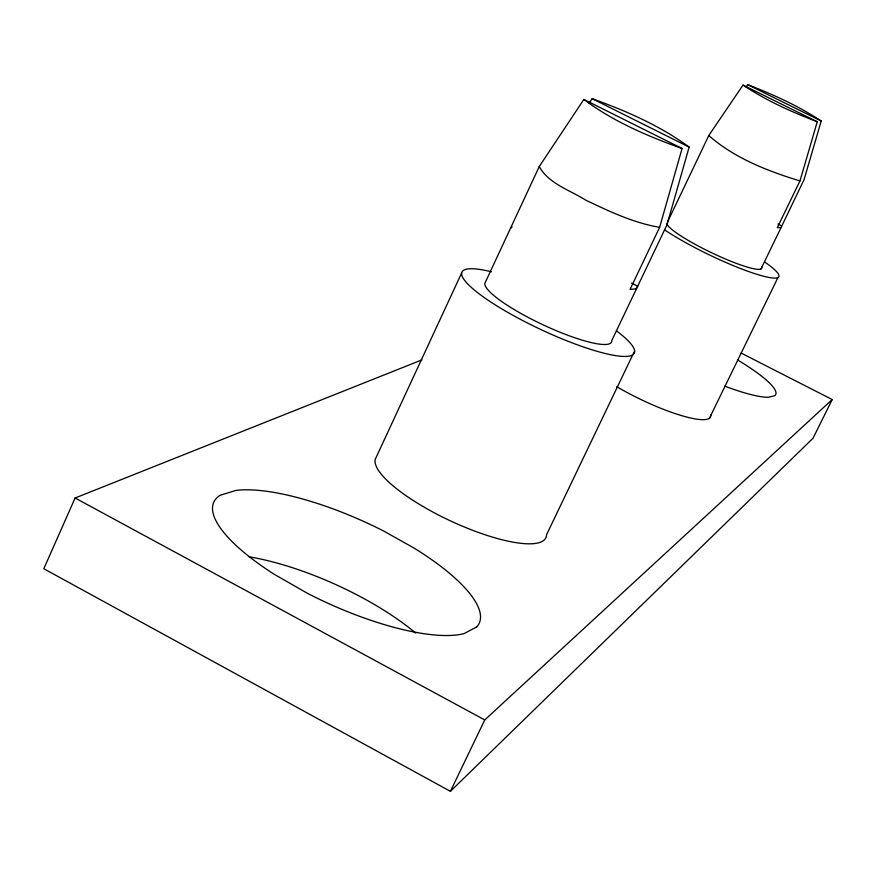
<?xml version="1.0" encoding="UTF-8"?>
<svg xmlns="http://www.w3.org/2000/svg" width="876" height="876" viewBox="0 0 876 876"><rect width="100%" height="100%" fill="white"/><g stroke="black" fill="none" stroke-linecap="round" stroke-linejoin="round"><path stroke-width="1.31" d="M631.618 283.101L637.706 286.2L636.009 288.872L630.041 289.419L659.628 227.322L682.075 148.493L583.865 99.437L539.266 166.517L484.855 283.342A69.872 13.523 25.2 0 0 547.861 327.022A69.872 13.523 25.2 0 0 611.766 340.589L666.943 224.902L689.138 147.102C660.088 125.629 626.055 110.88 592.154 98.681L589.165 103.171M746.155 86.888L747.666 84.665C773.158 94.433 798.386 105.93 821.217 120.976L804.091 179.558L781.063 227.563L777.286 227.672L799.963 180.927L817.253 121.753L742.99 85.092L708.793 135.528L667.348 222.416M421.958 359.872L75.106 498.006L43.8 568.732L450.406 791.335L813.048 438.208L832.2 399.544L741.107 353.05M461.685 272.885L375.278 459.243A93.94 25.174 25.1 0 0 457.228 523.947A93.94 25.174 25.1 0 0 546.525 534.809L634.629 350.904M450.406 791.335L484.756 719.941L832.2 399.544M760.981 268.921L781.063 227.563M709.418 418.279L777.987 277.506M510.434 228.417L512.11 226.906M659.628 227.322C633.589 222.942 609.411 211.434 585.759 200.155C570.057 190.158 548.442 183.653 539.266 166.517M799.963 180.927C767.737 171.127 734.143 157.976 708.793 135.528M682.075 148.493C647.736 136.273 613.058 121.425 583.865 99.437M817.253 121.753C791.499 111.953 765.963 100.379 742.99 85.092M747.666 84.665L821.217 120.976M592.154 98.681L689.138 147.102M777.965 224.026L781.611 225.855M75.106 498.006L484.756 719.941M724.726 386.13A87.742 16.206 25.8 0 0 768.351 397.266L774.712 395.722A87.742 16.206 25.8 0 0 737.658 360.003M249.156 556.808A145.153 48.235 24.4 0 1 415.684 633.03M710.644 414.709A70.956 14.366 25.7 0 1 681.342 415.553A70.956 14.366 25.7 0 1 616.715 386.688M761.627 267.016A52.593 7.665 25.7 0 1 717.072 255.299A52.593 7.665 25.7 0 1 666.767 223.632M764.54 261.902A71.69 10.446 25.7 0 1 755.342 273.816A71.69 10.446 25.7 0 1 664.457 229.753M616.365 330.767A95.243 18.44 25.2 0 1 602.557 352.82A95.243 18.44 25.2 0 1 481.833 295.825A95.243 18.44 25.2 0 1 491.37 271.757M476.796 626.844L464.039 633.633A145.876 44.643 24.5 0 1 307.585 593.391L274.155 574.251A145.876 44.643 24.5 0 1 220.259 495.225L235.94 490.418A145.876 44.643 24.5 0 1 384.17 531.294L414.666 548.442A145.876 44.643 24.5 0 1 476.796 626.844"/></g></svg>
